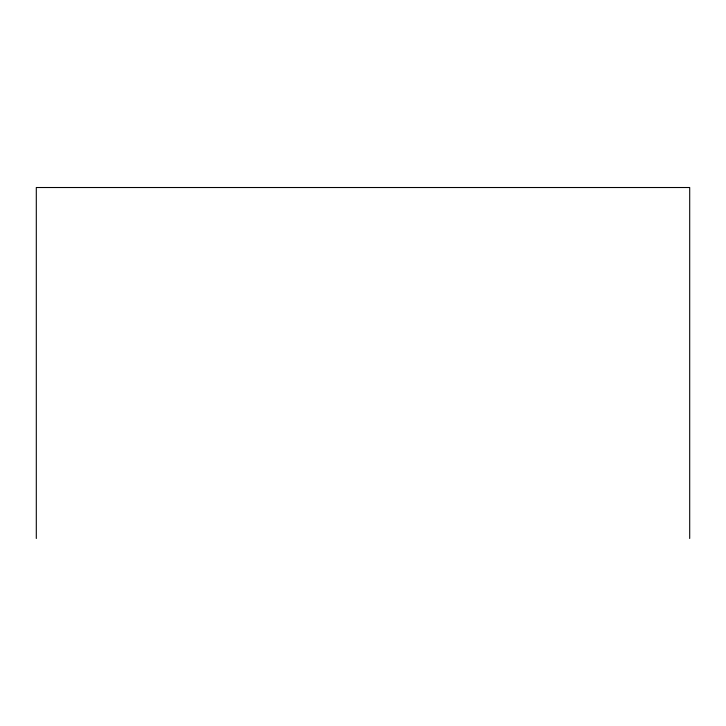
<?xml version="1.0" encoding="UTF-8"?>
<svg xmlns="http://www.w3.org/2000/svg" width="726" height="726" viewBox="0 0 726 726"><rect width="100%" height="100%" fill="white"/><g stroke="black" fill="none" stroke-linecap="round" stroke-linejoin="round"><path stroke-width="1.09" d="M689.7 538.483L689.7 187.517L36.3 187.517L36.3 538.483"/></g></svg>
